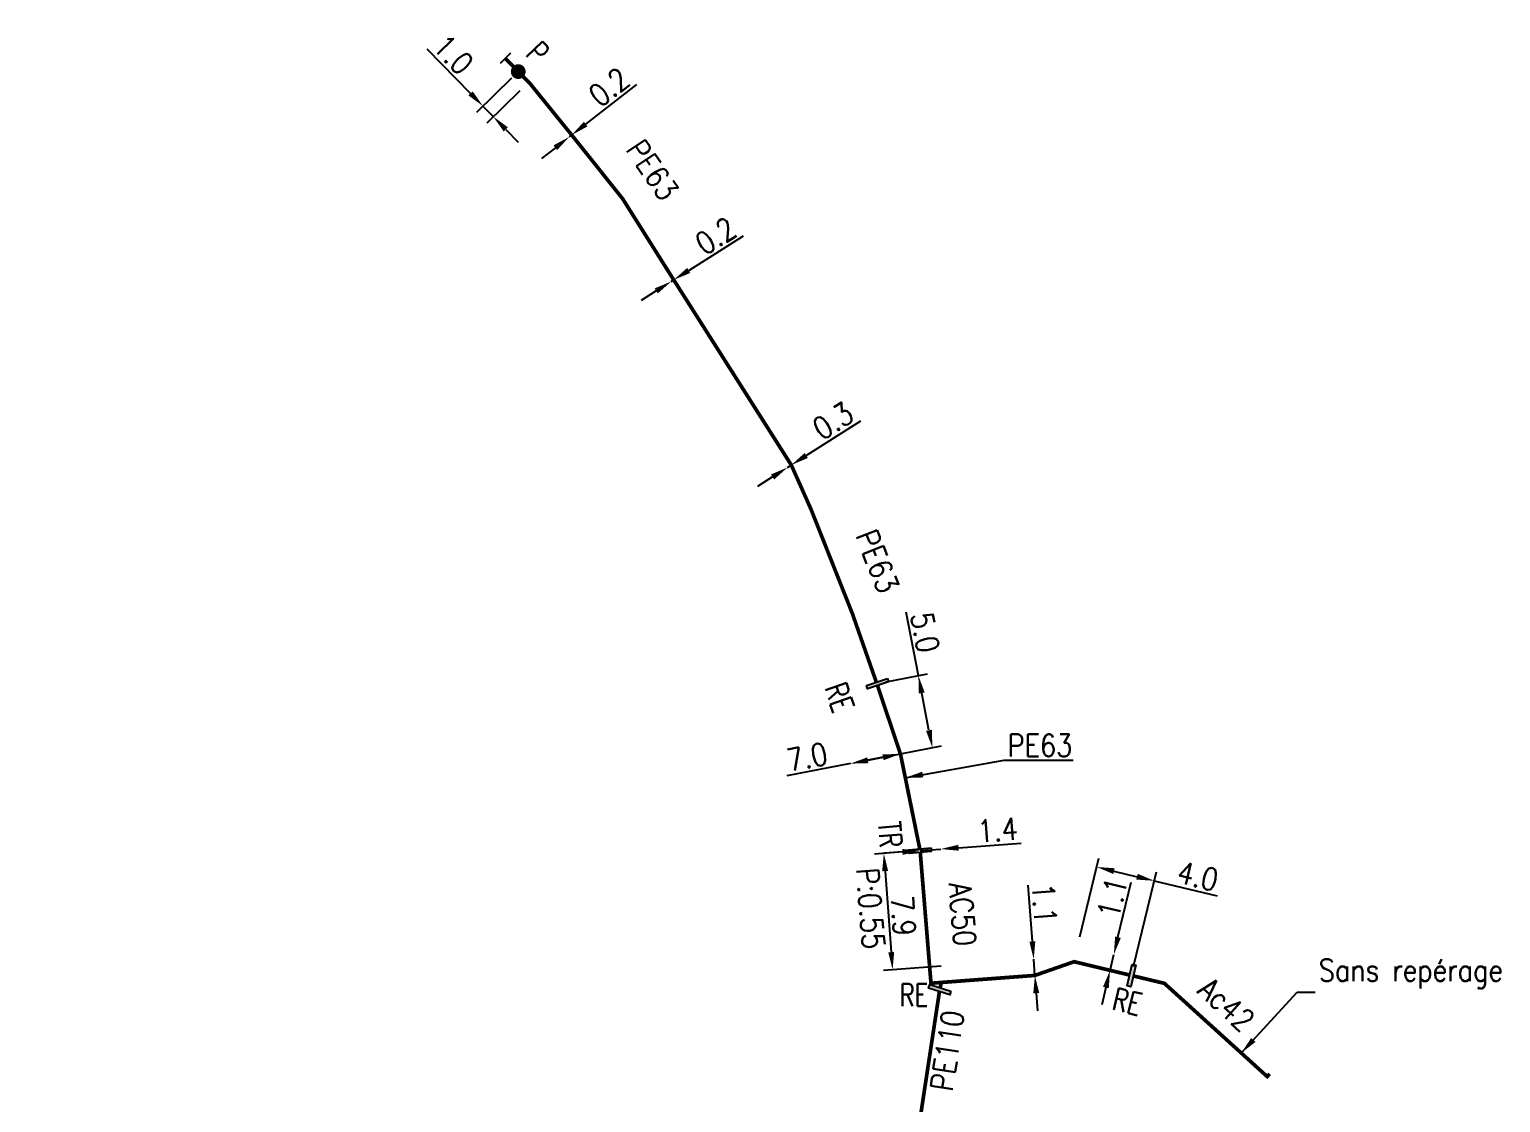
# Model space of a CAD drawing. Header units: millimetres. Extents: x 133343 to 134025, y 131000 to 131734.
# Drawn here: x 133758.1 to 133857.6, y 131243.2 to 131315.8 of the extents above; entities that cross this region are included whole.
import ezdxf
from ezdxf.enums import TextEntityAlignment as Align

# ---------------------------------------------------------------- set-up
doc = ezdxf.new("R2010")
doc.units = ezdxf.units.MM
doc.header["$PDMODE"] = 34
doc.linetypes.add('L_25_AP', pattern=[2000, 1000, 1000])
doc.linetypes.add('L_25_PE', pattern=[2000, 1000, 1000])
doc.layers.get('0').update_dxf_attribs({"linetype": 'CONTINUOUS'})
doc.layers.get('Defpoints').update_dxf_attribs({"linetype": 'CONTINUOUS'})
for name, color, linetype in [('L_150', 1, 'CONTINUOUS'), ('L_300', 7, 'CONTINUOUS'), ('L_340', 7, 'CONTINUOUS')]:
    doc.layers.add(name, color=color, linetype=linetype)
doc.styles.add('G_ROMANS', font='ROMANS.SHX', dxfattribs={"width": 0.75})
doc.styles.get("Standard").update_dxf_attribs({"font": 'romans.shx', "width": 0.85})
doc.dimstyles.get("Standard").update_dxf_attribs({"dimtxt": 1.5, "dimasz": 1.2, "dimexe": 0.625, "dimexo": 0.625, "dimgap": 0.25, "dimtad": 1, "dimdec": 1, "dimzin": 0, "dimdsep": 46, "dimtxsty": 'Standard', "dimcen": -0.5, "dimadec": 0, "dimazin": 0, "dimtfac": 1, "dimtdec": 1, "dimtmove": 0, "dimatfit": 3, "dimfxl": 0, "dimtolj": 1, "dimtzin": 0, "dimarcsym": 0})

# ---------------------------------------------------------------- blocks, each defined once
blk = doc.blocks.new('*D9')
at = {"layer": 'Defpoints', "color": 0, "linetype": 'Continuous', "transparency": 16777216}
for p in [(133816.981, 131266.774), (133813.596, 131266.117), (133813.596, 131266.117)]:
    blk.add_point(p, dxfattribs=at)
at = {"layer": 'L_150', "color": 0, "linetype": 'Continuous', "lineweight": -2, "transparency": 16777216}
for p, q in [((133813.596, 131266.117), (133809.304, 131265.284)), ((133815.803, 131266.546), (133814.774, 131266.346)), ((133817.1, 131266.161), (133817.1, 131266.161))]:
    blk.add_line(p, q, dxfattribs=at)
at = {"layer": 'L_150', "color": 0, "linetype": 'Continuous', "transparency": 16777216}
for points in [[(133815.764, 131266.742), (133815.841, 131266.349), (133816.981, 131266.774)], [(133814.735, 131266.542), (133814.812, 131266.15), (133813.596, 131266.117)]]:
    blk.add_solid(points, dxfattribs=at)
at = {"layer": 'L_150', "color": 0, "linetype": 'Continuous', "transparency": 16777216, "insert": (133810.67, 131266.568), "char_height": 1.5, "attachment_point": 5, "rotation": 10.98546}
blk.add_mtext('\\A1;7.0', dxfattribs=at)
blk = doc.blocks.new('*D10')
at = {"layer": 'Defpoints', "color": 0, "linetype": 'Continuous', "transparency": 16777216}
for p in [(133818.192, 131272.071), (133815.398, 131271.529), (133813.596, 131266.117)]:
    blk.add_point(p, dxfattribs=at)
at = {"layer": 'L_340', "color": 0, "linetype": 'Continuous', "lineweight": -2, "transparency": 16777216}
for p, q in [((133818.192, 131272.071), (133817.359, 131276.362)), ((133816.011, 131271.648), (133818.805, 131272.19)), ((133818.91, 131268.371), (133818.42, 131270.893)), ((133814.209, 131266.236), (133819.752, 131267.312))]:
    blk.add_line(p, q, dxfattribs=at)
at = {"layer": 'L_340', "color": 0, "linetype": 'Continuous', "transparency": 16777216}
for points in [[(133818.617, 131270.931), (133818.224, 131270.855), (133818.192, 131272.071)], [(133819.106, 131268.409), (133818.714, 131268.333), (133819.139, 131267.193)]]:
    blk.add_solid(points, dxfattribs=at)
at = {"layer": 'L_340', "color": 0, "linetype": 'Continuous', "transparency": 16777216, "insert": (133818.643, 131274.996), "char_height": 1.5, "attachment_point": 5, "rotation": 280.98546}
blk.add_mtext('\\A1;5.0', dxfattribs=at)
blk = doc.blocks.new('L_340_21')
blk.add_hatch(color=256).paths.add_polyline_path([(0.125, 0.75), (-0.125, 0.75), (-0.125, -0.75), (0.125, -0.75)])
blk.add_lwpolyline([(-0.125, 0.75), (0.125, 0.75), (0.125, -0.75), (-0.125, -0.75)], close=True)
at = {"style": 'G_ROMANS', "width": 0.75, "flags": 8}
blk.add_attdef('RE', text='', height=1.5, dxfattribs=at).set_placement((0, 3), align=Align.MIDDLE)
at = {"color": 0, "linetype": 'Continuous', "style": 'G_ROMANS', "width": 0.75, "flags": 3}
for tag, p in [('DEF_LEG', (0, -4)), ('DEF_COUP', (0, -6)), ('DEF_TYPE', (0, -8))]:
    blk.add_attdef(tag, text='', height=1.2, dxfattribs=at).set_placement(p, align=Align.MIDDLE)
blk = doc.blocks.new('*D11')
at = {"layer": 'Defpoints', "color": 0, "linetype": 'Continuous', "transparency": 16777216}
for p in [(133791.133, 131312.923), (133791.681, 131312.06), (133788.75, 131310.589)]:
    blk.add_point(p, dxfattribs=at)
at = {"layer": 'L_300', "color": 0, "linetype": 'Continuous', "lineweight": -2, "transparency": 16777216}
for p, q in [((133787.91, 131311.446), (133784.979, 131314.44)), ((133790.686, 131312.485), (133788.303, 131310.152)), ((133791.234, 131311.623), (133789.003, 131309.437)), ((133789.449, 131309.875), (133788.75, 131310.589)), ((133790.289, 131309.017), (133791.128, 131308.16))]:
    blk.add_line(p, q, dxfattribs=at)
at = {"layer": 'L_300', "color": 0, "linetype": 'Continuous', "transparency": 16777216}
for points in [[(133788.053, 131311.586), (133787.767, 131311.306), (133788.75, 131310.589)], [(133790.432, 131309.157), (133790.146, 131308.877), (133789.449, 131309.875)]]:
    blk.add_solid(points, dxfattribs=at)
at = {"layer": 'L_300', "color": 0, "linetype": 'Continuous', "transparency": 16777216, "insert": (133786.739, 131314.071), "char_height": 1.5, "attachment_point": 5, "rotation": 314.39851}
blk.add_mtext('\\A1;1.0', dxfattribs=at)
blk = doc.blocks.new('*D12')
at = {"layer": 'Defpoints', "color": 0, "linetype": 'Continuous', "transparency": 16777216}
for p in [(133801.478, 131298.728), (133801.478, 131298.728), (133801.647, 131298.835)]:
    blk.add_point(p, dxfattribs=at)
at = {"layer": 'L_150', "color": 0, "linetype": 'Continuous', "lineweight": -2, "transparency": 16777216}
for p, q in [((133802.663, 131299.474), (133806.362, 131301.803)), ((133801.478, 131298.728), (133801.647, 131298.835)), ((133800.462, 131298.089), (133799.447, 131297.45))]:
    blk.add_line(p, q, dxfattribs=at)
at = {"layer": 'L_150', "color": 0, "linetype": 'Continuous', "transparency": 16777216}
for points in [[(133802.556, 131299.644), (133802.769, 131299.305), (133801.647, 131298.835)], [(133800.356, 131298.258), (133800.569, 131297.92), (133801.478, 131298.728)]]:
    blk.add_solid(points, dxfattribs=at)
at = {"layer": 'L_150', "color": 0, "linetype": 'Continuous', "transparency": 16777216, "insert": (133804.487, 131301.805), "char_height": 1.5, "attachment_point": 5, "rotation": 32.19171}
blk.add_mtext('\\A1;0.2', dxfattribs=at)
blk = doc.blocks.new('*D13')
at = {"layer": 'Defpoints', "color": 0, "linetype": 'Continuous', "transparency": 16777216}
for p in [(133794.59, 131308.512), (133794.59, 131308.512), (133794.748, 131308.635)]:
    blk.add_point(p, dxfattribs=at)
at = {"layer": 'L_150', "color": 0, "linetype": 'Continuous', "lineweight": -2, "transparency": 16777216}
for p, q in [((133795.695, 131309.371), (133799.146, 131312.055)), ((133794.59, 131308.512), (133794.748, 131308.635)), ((133793.643, 131307.775), (133792.696, 131307.038))]:
    blk.add_line(p, q, dxfattribs=at)
at = {"layer": 'L_150', "color": 0, "linetype": 'Continuous', "transparency": 16777216}
for points in [[(133795.572, 131309.529), (133795.818, 131309.213), (133794.748, 131308.635)], [(133793.52, 131307.933), (133793.766, 131307.617), (133794.59, 131308.512)]]:
    blk.add_solid(points, dxfattribs=at)
at = {"layer": 'L_150', "color": 0, "linetype": 'Continuous', "transparency": 16777216, "insert": (133797.28, 131311.871), "char_height": 1.5, "attachment_point": 5, "rotation": 37.87673}
blk.add_mtext('\\A1;0.2', dxfattribs=at)
blk = doc.blocks.new('L_300_12')
at = {"color": 0, "linetype": 'Continuous', "const_width": 0.497, "flags": 128}
blk.add_lwpolyline([(-0.252, 0, 1), (0.252, 0, 1)], format="xyb", close=True, dxfattribs=at)
at = {"color": 0, "linetype": 'Continuous', "style": 'G_ROMANS', "width": 0.75}
blk.add_text('P', height=1.5, dxfattribs=at).set_placement((0, 1.85), align=Align.MIDDLE)
at = {"color": 0, "linetype": 'Continuous', "style": 'G_ROMANS', "width": 0.75, "flags": 3}
for tag, p in [('DEF_LEG', (0, -5)), ('DEF_COUP', (0, -7.5)), ('DEF_TYPE', (0, -10))]:
    blk.add_attdef(tag, text='', height=1.2, dxfattribs=at).set_placement(p, align=Align.MIDDLE)
blk = doc.blocks.new('L_340_07')
at = {"color": 0, "linetype": 'Continuous', "const_width": 0.25, "flags": 128}
blk.add_lwpolyline([(0, 0), (1.25, 0)], dxfattribs=at)
at = {"color": 0, "linetype": 'Continuous', "flags": 128}
blk.add_lwpolyline([(1.25, -0.5), (1.25, 0.5)], dxfattribs=at)
at = {"color": 0, "linetype": 'Continuous', "style": 'G_ROMANS', "width": 0.75, "flags": 3}
for tag, p in [('DEF_LEG', (0.723, -3.465)), ('DEF_COUP', (0.723, -5.965)), ('DEF_TYPE', (0.723, -8.465))]:
    blk.add_attdef(tag, text='', height=1.2, dxfattribs=at).set_placement(p, align=Align.MIDDLE)
blk = doc.blocks.new('*D14')
at = {"layer": 'Defpoints', "color": 0, "linetype": 'Continuous', "transparency": 16777216}
for p in [(133809.346, 131286.151), (133809.346, 131286.151), (133809.599, 131286.313)]:
    blk.add_point(p, dxfattribs=at)
at = {"layer": 'L_150', "color": 0, "linetype": 'Continuous', "lineweight": -2, "transparency": 16777216}
for p, q in [((133810.61, 131286.958), (133814.296, 131289.309)), ((133809.346, 131286.151), (133809.599, 131286.313)), ((133808.334, 131285.506), (133807.322, 131284.861))]:
    blk.add_line(p, q, dxfattribs=at)
at = {"layer": 'L_150', "color": 0, "linetype": 'Continuous', "transparency": 16777216}
for points in [[(133810.503, 131287.127), (133810.718, 131286.789), (133809.599, 131286.313)], [(133808.226, 131285.675), (133808.442, 131285.337), (133809.346, 131286.151)]]:
    blk.add_solid(points, dxfattribs=at)
at = {"layer": 'L_150', "color": 0, "linetype": 'Continuous', "transparency": 16777216, "insert": (133812.421, 131289.299), "char_height": 1.5, "attachment_point": 5, "rotation": 32.52917}
blk.add_mtext('\\A1;0.3', dxfattribs=at)
blk = doc.blocks.new('*D54')
at = {"layer": 'Defpoints', "color": 0, "linetype": 'Continuous', "transparency": 16777216}
for p in [(133818.31, 131260.235), (133816.447, 131252.172), (133820.367, 131252.467)]:
    blk.add_point(p, dxfattribs=at)
at = {"layer": 'L_340', "color": 0, "linetype": 'Continuous', "lineweight": -2, "transparency": 16777216}
for p, q in [((133817.687, 131260.188), (133815.23, 131260.003)), ((133815.944, 131258.853), (133816.356, 131253.369)), ((133819.743, 131252.421), (133815.823, 131252.125))]:
    blk.add_line(p, q, dxfattribs=at)
at = {"layer": 'L_340', "color": 0, "linetype": 'Continuous', "transparency": 16777216}
for points in [[(133816.143, 131258.868), (133815.744, 131258.838), (133815.854, 131260.05)], [(133816.556, 131253.384), (133816.157, 131253.354), (133816.447, 131252.172)]]:
    blk.add_solid(points, dxfattribs=at)
at = {"layer": 'L_340', "color": 0, "linetype": 'Continuous', "transparency": 16777216, "insert": (133817.174, 131255.825), "char_height": 1.5, "attachment_point": 5, "rotation": 274.30438}
blk.add_mtext('\\A1;7.9', dxfattribs=at)
blk = doc.blocks.new('*D55')
at = {"layer": 'Defpoints', "color": 0, "linetype": 'Continuous', "transparency": 16777216}
for p in [(133825.99, 131252.891), (133825.99, 131252.891), (133826.072, 131251.794)]:
    blk.add_point(p, dxfattribs=at)
at = {"layer": 'L_150', "color": 0, "linetype": 'Continuous', "lineweight": -2, "transparency": 16777216}
for p, q in [((133825.9, 131254.087), (133825.613, 131257.901)), ((133826.072, 131251.794), (133825.99, 131252.891)), ((133826.163, 131250.597), (133826.253, 131249.401))]:
    blk.add_line(p, q, dxfattribs=at)
at = {"layer": 'L_150', "color": 0, "linetype": 'Continuous', "transparency": 16777216}
for points in [[(133826.099, 131254.102), (133825.7, 131254.072), (133825.99, 131252.891)], [(133826.362, 131250.612), (133825.963, 131250.582), (133826.072, 131251.794)]]:
    blk.add_solid(points, dxfattribs=at)
at = {"layer": 'L_150', "color": 0, "linetype": 'Continuous', "transparency": 16777216, "insert": (133826.708, 131256.668), "char_height": 1.5, "attachment_point": 5, "rotation": 274.30438}
blk.add_mtext('\\A1;1.1', dxfattribs=at)
blk = doc.blocks.new('*D56')
at = {"layer": 'Defpoints', "color": 0, "linetype": 'Continuous', "transparency": 16777216}
for p in [(133830.254, 131259.127), (133828.972, 131253.792), (133832.604, 131251.789)]:
    blk.add_point(p, dxfattribs=at)
at = {"layer": 'L_340', "color": 0, "linetype": 'Continuous', "lineweight": -2, "transparency": 16777216}
for p, q in [((133829.118, 131254.4), (133830.4, 131259.734)), ((133831.42, 131258.846), (133832.976, 131258.472)), ((133832.75, 131252.397), (133834.289, 131258.8)), ((133834.143, 131258.192), (133838.393, 131257.171))]:
    blk.add_line(p, q, dxfattribs=at)
at = {"layer": 'L_340', "color": 0, "linetype": 'Continuous', "transparency": 16777216}
for points in [[(133831.467, 131259.041), (133831.374, 131258.652), (133830.254, 131259.127)], [(133833.023, 131258.667), (133832.929, 131258.278), (133834.143, 131258.192)]]:
    blk.add_solid(points, dxfattribs=at)
at = {"layer": 'L_340', "color": 0, "linetype": 'Continuous', "transparency": 16777216, "insert": (133837.085, 131258.513), "char_height": 1.5, "attachment_point": 5, "rotation": 346.4874}
blk.add_mtext('\\A1;4.0', dxfattribs=at)
blk = doc.blocks.new('*D57')
at = {"layer": 'Defpoints', "color": 0, "linetype": 'Continuous', "transparency": 16777216}
for p in [(133831.41, 131253.208), (133831.41, 131253.208), (133831.152, 131252.137)]:
    blk.add_point(p, dxfattribs=at)
at = {"layer": 'L_150', "color": 0, "linetype": 'Continuous', "lineweight": -2, "transparency": 16777216}
for p, q in [((133831.69, 131254.375), (133832.584, 131258.094)), ((133831.152, 131252.137), (133831.41, 131253.208)), ((133830.872, 131250.97), (133830.592, 131249.803))]:
    blk.add_line(p, q, dxfattribs=at)
at = {"layer": 'L_150', "color": 0, "linetype": 'Continuous', "transparency": 16777216}
for points in [[(133831.496, 131254.421), (133831.884, 131254.328), (133831.41, 131253.208)], [(133830.677, 131251.017), (133831.066, 131250.924), (133831.152, 131252.137)]]:
    blk.add_solid(points, dxfattribs=at)
at = {"layer": 'L_150', "color": 0, "linetype": 'Continuous', "transparency": 16777216, "insert": (133831.305, 131257.051), "char_height": 1.5, "attachment_point": 5, "rotation": 76.4874}
blk.add_mtext('\\A1;1.1', dxfattribs=at)
blk = doc.blocks.new('*D64')
at = {"layer": 'Defpoints', "color": 0, "linetype": 'Continuous', "transparency": 16777216}
for p in [(133818.31, 131260.235), (133819.706, 131260.34), (133819.706, 131260.34)]:
    blk.add_point(p, dxfattribs=at)
at = {"layer": 'L_340', "color": 0, "linetype": 'Continuous', "lineweight": -2, "transparency": 16777216}
for p, q in [((133820.903, 131260.43), (133825.141, 131260.749)), ((133817.113, 131260.145), (133815.917, 131260.055)), ((133818.31, 131260.235), (133819.706, 131260.34))]:
    blk.add_line(p, q, dxfattribs=at)
at = {"layer": 'L_340', "color": 0, "linetype": 'Continuous', "transparency": 16777216}
for points in [[(133817.098, 131260.344), (133817.128, 131259.945), (133818.31, 131260.235)], [(133820.888, 131260.63), (133820.918, 131260.231), (133819.706, 131260.34)]]:
    blk.add_solid(points, dxfattribs=at)
at = {"layer": 'L_340', "color": 0, "linetype": 'Continuous', "transparency": 16777216, "insert": (133823.545, 131261.632), "char_height": 1.5, "attachment_point": 5, "rotation": 4.30438}
blk.add_mtext('\\A1;1.4', dxfattribs=at)
blk = doc.blocks.new('L_340_20')
at = {"linetype": 'Continuous'}
blk.add_hatch(color=0, dxfattribs=at).paths.add_polyline_path([(0.125, 0.75), (-0.125, 0.75), (-0.125, -0.75), (0.125, -0.75)])
at = {"color": 0, "linetype": 'Continuous'}
blk.add_lwpolyline([(-0.125, 0.75), (0.125, 0.75), (0.125, -0.75), (-0.125, -0.75)], close=True, dxfattribs=at)
at = {"color": 0, "linetype": 'Continuous', "width": 0.75}
for tag, height, flags, p in [('RE', 1.5, 8, (0, 3)), ('DEF_LEG', 1.2, 3, (0, -5)), ('DEF_COUP', 1.2, 3, (0, -7.5)), ('DEF_TYPE', 1.2, 3, (0, -10))]:
    blk.add_attdef(tag, text='', height=height, dxfattribs=dict(at, flags=flags)).set_placement(p, align=Align.MIDDLE)
blk = doc.blocks.new('L_340_19')
at = {"linetype": 'Continuous'}
blk.add_hatch(color=0, dxfattribs=at).paths.add_polyline_path([(0.125, 0.75), (-0.125, 0.75), (-0.125, -0.75), (0.125, -0.75)])
at = {"color": 0, "linetype": 'Continuous'}
blk.add_lwpolyline([(-0.125, 0.75), (0.125, 0.75), (0.125, -0.75), (-0.125, -0.75)], close=True, dxfattribs=at)
at = {"color": 0, "linetype": 'Continuous', "width": 0.75}
for tag, height, flags, p in [('TR', 1.5, 8, (0, 3)), ('DEF_LEG', 1.2, 3, (0, -5)), ('DEF_COUP', 1.2, 3, (0, -7.5)), ('DEF_TYPE', 1.2, 3, (0, -10))]:
    blk.add_attdef(tag, text='', height=height, dxfattribs=dict(at, flags=flags)).set_placement(p, align=Align.MIDDLE)

msp = doc.modelspace()

# ---------------------------------------------------------------- linework, layer by layer
at = {"layer": 'L_150', "linetype": 'L_25_PE', "flags": 128}
msp.add_lwpolyline([(133791.133, 131312.923, 0.25, 0.25, 0), (133791.958, 131312.08, 0.25, 0.25, 0), (133794.748, 131308.635, 0.25, 0.25, 0), (133798.189, 131304.328, 0.25, 0.25, 0), (133801.647, 131298.835, 0.25, 0.25, 0), (133809.598, 131286.312, 0.25, 0.25, 0), (133810.93, 131283.324, 0.25, 0.25, 0), (133810.93, 131283.324, 0.25, 0.25, 0), (133810.93, 131283.324, 0.25, 0.25, 0), (133813.723, 131276.279, 0.25, 0.25, 0), (133815.346, 131271.633, 0, 0, 0)], format="xyseb", dxfattribs=at)
at = {"layer": 'L_150', "linetype": 'L_25_PE', "const_width": 0.25, "flags": 128}
msp.add_lwpolyline([(133818.285, 131260.357), (133816.981, 131266.774), (133815.427, 131271.396)], dxfattribs=at)
at = {"layer": 'L_150', "linetype": 'L_25_AP', "const_width": 0.25, "flags": 128}
for points in [[(133818.32, 131260.11), (133819.044, 131251.265), (133819.044, 131251.265), (133826.072, 131251.794), (133828.722, 131252.722), (133831.152, 131252.137), (133832.483, 131251.818)], [(133832.726, 131251.76), (133834.831, 131251.255), (133841.782, 131244.951), (133841.948, 131245.138)], [(133819.742, 131251.317), (133819.662, 131250.951)]]:
    msp.add_lwpolyline(points, dxfattribs=at)
at = {"layer": 'L_150', "linetype": 'L_25_PE', "const_width": 0.25, "flags": 128}
msp.add_lwpolyline([(133758.204, 131094.11), (133758.678, 131100.34), (133759.176, 131110.116), (133759.317, 131136.78), (133759.335, 131140.175, -0.118909), (133767.814, 131174.453), (133767.814, 131174.453), (133767.814, 131174.453, -0.042579), (133777.357, 131191.098), (133777.357, 131191.098), (133792.943, 131211.33), (133809.456, 131229.041), (133810.826, 131230.51), (133812.642, 131231.133), (133815.67, 131233.555, 0.1885), (133817.489, 131236.708), (133819.616, 131250.705)], format="xyb", dxfattribs=at)

# ---------------------------------------------------------------- block references
at = {"layer": 'L_300', "rotation": 314.3985126741272}
msp.add_blockref('L_300_12', (133791.133, 131312.923), dxfattribs=at)
at = {"layer": 'L_340', "rotation": 134.3985126731884}
msp.add_blockref('L_340_07', (133791.133, 131312.923), dxfattribs=at)
at = {"layer": 'L_340'}
ref = msp.add_blockref('L_340_21', (133815.427, 131271.528), dxfattribs=dict(at, rotation=288.5750127692668))
ref.add_attrib('RE', 'RE', dxfattribs={"layer": '0', "color": 0, "linetype": 'Continuous', "height": 1.5, "rotation": 288.90957, "style": 'G_ROMANS', "width": 0.75, "flags": 8}).set_placement((133812.861, 131270.598), align=Align.MIDDLE)
ref = msp.add_blockref('L_340_19', (133818.31, 131260.235), dxfattribs=dict(at, rotation=274.6797621026313))
ref.add_attrib('TR', 'TR', dxfattribs={"layer": '0', "color": 0, "linetype": 'Continuous', "height": 1.5, "rotation": 274.67976, "width": 0.75, "flags": 8}).set_placement((133816.276, 131261.334), align=Align.MIDDLE)
ref = msp.add_blockref('L_340_20', (133832.604, 131251.789), dxfattribs=dict(at, rotation=346.5222996031633))
ref.add_attrib('RE', 'RE', dxfattribs={"layer": '0', "color": 0, "linetype": 'Continuous', "height": 1.5, "rotation": 346.5223, "width": 0.75, "flags": 8}).set_placement((133832.324, 131250.02), align=Align.MIDDLE)
ref = msp.add_blockref('L_340_20', (133819.635, 131250.829), dxfattribs=dict(at, rotation=252.5069214140846))
ref.add_attrib('RE', 'RE', dxfattribs={"layer": '0', "color": 0, "linetype": 'Continuous', "height": 1.5, "width": 0.75, "flags": 8}).set_placement((133817.889, 131250.471), align=Align.MIDDLE)

# ---------------------------------------------------------------- texts
at = {"layer": 'L_150', "linetype": 'Continuous', "width": 0.85}
for rotation, p in [(304.366, (133798.363, 131307.65)), (291.62675, (133813.929, 131281.562))]:
    msp.add_text('PE63', height=1.5, rotation=rotation, dxfattribs=at).set_placement(p)
for s, rotation, p in [('AC50', 274.79614, (133821.179, 131255.923)), ('Ac42', 317.79245, (133839.025, 131249.823)), ('PE110', 81.36052, (133820.149, 131246.708))]:
    msp.add_text(s, height=1.5, rotation=rotation, dxfattribs=at).set_placement(p, align=Align.MIDDLE)
at = {"layer": 'L_150', "linetype": 'Continuous', "char_height": 1.5, "attachment_point": 7}
for s, insert in [('\\A1;PE63', (133824.232, 131266.599)), ('\\A1;Sans repérage', (133845.267, 131250.901))]:
    msp.add_mtext(s, dxfattribs=dict(at, insert=insert))
at = {"layer": 'L_340', "linetype": 'Continuous', "width": 0.85}
msp.add_text('P:0.55', height=1.5, rotation=274.79614, dxfattribs=at).set_placement((133814.957, 131256.323), align=Align.MIDDLE)

# ---------------------------------------------------------------- dimensions: what is measured, and where the dimension line sits
at = {"layer": 'L_150', "linetype": 'Continuous'}
for base, p1, p2, angle, picture, middle in [((133794.59, 131308.512), (133794.748, 131308.635), (133794.59, 131308.512), 37.87673, '*D13', (133797.894, 131311.082)), ((133801.478, 131298.728), (133801.647, 131298.835), (133801.478, 131298.728), 32.19171, '*D12', (133805.02, 131300.958)), ((133809.346, 131286.151), (133809.599, 131286.313), (133809.346, 131286.151), 32.52917, '*D14', (133812.959, 131288.456)), ((133825.99, 131252.891), (133826.072, 131251.794), (133825.99, 131252.891), 274.30438, '*D55', (133825.711, 131256.593)), ((133831.41, 131253.208), (133831.152, 131252.137), (133831.41, 131253.208), 256.4874, '*D57', (133832.277, 131256.818))]:
    dim = msp.add_linear_dim(base=base, p1=p1, p2=p2, angle=angle, dimstyle='Standard', dxfattribs=at)
    dim.commit()
    dim.dimension.update_dxf_attribs({"geometry": picture, "text_midpoint": middle, "dimtype": 160})
dim = msp.add_linear_dim(base=(133813.596, 131266.117), p1=(133816.981, 131266.774), p2=(133813.596, 131266.117), angle=10.98546, text='7.0', dimstyle='Standard', dxfattribs=at)
dim.commit()
dim.dimension.update_dxf_attribs({"geometry": '*D9', "text_midpoint": (133810.861, 131265.586), "dimtype": 160})
at = {"layer": 'L_300', "linetype": 'Continuous'}
dim = msp.add_linear_dim(base=(133788.75, 131310.589), p1=(133791.681, 131312.06), p2=(133791.133, 131312.923), angle=134.39851, dimstyle='Standard', dxfattribs=at)
dim.commit()
dim.dimension.update_dxf_attribs({"geometry": '*D11', "text_midpoint": (133786.025, 131313.372), "dimtype": 160})
at = {"layer": 'L_340', "linetype": 'Continuous'}
for base, p1, p2, angle, picture, middle in [((133818.192, 131272.071), (133813.596, 131266.117), (133815.398, 131271.529), 280.98546, '*D10', (133817.661, 131274.806)), ((133819.706, 131260.34), (133818.31, 131260.235), (133819.706, 131260.34), 184.30438, '*D64', (133823.62, 131260.635)), ((133816.447, 131252.172), (133818.31, 131260.235), (133820.367, 131252.467), 94.30438, '*D54', (133816.177, 131255.75)), ((133830.254, 131259.127), (133832.604, 131251.789), (133828.972, 131253.792), 346.4874, '*D56', (133836.852, 131257.541))]:
    dim = msp.add_linear_dim(base=base, p1=p1, p2=p2, angle=angle, dimstyle='Standard', dxfattribs=at)
    dim.commit()
    dim.dimension.update_dxf_attribs({"geometry": picture, "text_midpoint": middle, "dimtype": 160})

# ---------------------------------------------------------------- leaders
at = {"layer": 'L_150', "linetype": 'Continuous', "annotation_type": 0, "has_hookline": 1, "hookline_direction": 0, "text_width": 4.432}
msp.add_leader([(133817.308, 131265.166), (133823.982, 131266.349)], dimstyle='Standard', dxfattribs=at)
at = {"layer": 'L_150', "linetype": 'Continuous'}
msp.add_leader([(133840.025, 131246.545), (133843.817, 131250.651), (133845.017, 131250.651)], dimstyle='Standard', dxfattribs=at)

doc.saveas('drawing.dxf')
